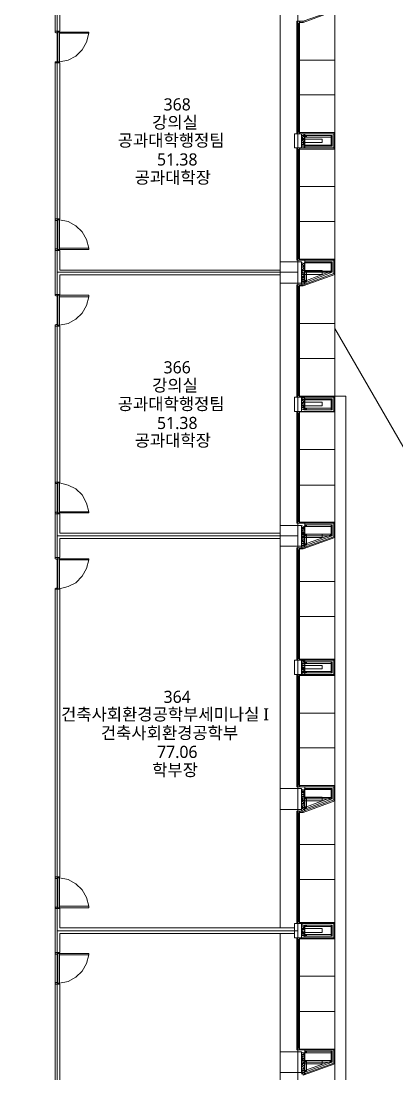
# Model space of a CAD drawing. Header units: millimetres. Extents: x -4020 to 126975, y -1911 to 106713.
# Drawn here: x 73053 to 83763, y 49640 to 79642 of the extents above; entities that cross this region are included whole.
import ezdxf

# ---------------------------------------------------------------- set-up
doc = ezdxf.new("R2010")
doc.units = ezdxf.units.MM
doc.layers.add('PDF_문자', color=7, linetype='Continuous')
doc.layers.add('PDF_형상', color=7, linetype='Continuous')
doc.styles.add('PDF 맑은 고딕', font='malgun.ttf')

msp = doc.modelspace()

# ---------------------------------------------------------------- linework, layer by layer
at = {"layer": 'PDF_형상', "lineweight": 5}
for points in [[(79819, 39389), (79819, 41798), (81995, 41798), (81995, 88152), (62020, 88152), (62020, 87826), (62020, 88152), (62051, 88121), (62051, 87826), (62051, 88121), (62020, 88152), (62020, 87826)], [(62440, 46073), (62440, 49773), (62440, 51172), (62440, 56270), (62440, 57669), (62440, 61229), (62440, 64975), (62440, 72483), (62440, 83722), (62440, 84064), (52258, 84064), (52258, 87779), (62440, 87779), (62440, 87733), (74083, 87733), (80938, 87733), (80938, 79976), (80938, 72483), (80938, 64975), (80938, 53721), (80938, 42202)], [(74083, 42202), (74083, 53721), (74083, 64975), (74083, 72483), (74083, 79976), (74083, 87733), (62440, 87733), (62440, 87779), (52258, 87779), (52258, 84064), (62440, 84064), (62440, 83722), (71689, 83722), (71689, 72483), (71689, 64975), (70197, 64975), (70197, 61229), (70197, 57669), (70197, 49773), (71689, 49773), (71689, 42218)], [(80440, 87826), (80440, 57778)], [(81995, 76447), (81995, 79929)], [(80907, 76432), (80907, 79634)], [(80922, 76478), (80922, 79572)], [(80969, 76478), (80969, 79572)], [(80985, 76432), (80985, 79634)], [(74114, 79354), (74145, 79354), (74145, 79323), (74098, 79323), (74098, 79307), (74052, 79307), (74021, 79323), (74021, 79354), (74036, 79354)], [(74098, 79307), (74098, 78484)], [(74145, 79292), (74145, 78484), (74394, 78530), (74611, 78639), (74798, 78826), (74922, 79043), (74984, 79292)], [(74114, 78453), (74145, 78453), (74145, 78484), (74098, 78484), (74052, 78484), (74021, 78484), (74021, 78453), (74036, 78453)], [(81995, 78530), (80985, 78530)], [(81995, 77535), (80985, 77535)], [(81047, 76401), (81047, 76385), (81062, 76385), (81109, 76401), (81124, 76401), (81140, 76385), (81140, 76370), (81124, 76370), (81109, 76370), (81062, 76370), (81047, 76370), (81047, 76354), (81047, 76338), (81062, 76338), (81109, 76354), (81124, 76354), (81140, 76338), (81140, 76323), (81124, 76307), (81109, 76307), (81062, 76323), (81047, 76323), (81047, 76307), (81047, 76292), (81062, 76292), (81109, 76307), (81124, 76307), (81140, 76292), (81140, 76276), (81124, 76261), (81109, 76261), (81062, 76276), (81047, 76276), (81047, 76261), (81047, 76245), (81062, 76245), (81109, 76245), (81124, 76245), (81140, 76245), (81140, 76230), (81124, 76214), (81109, 76214), (81062, 76230), (81047, 76230), (81047, 76214), (81047, 76199), (81062, 76183), (81047, 76167), (81047, 76152), (81047, 76136), (81062, 76136), (81109, 76152), (81124, 76152), (81140, 76136), (81140, 76121), (81124, 76121), (81109, 76121), (81062, 76121), (81047, 76121), (81047, 76105), (81047, 76090), (81062, 76090), (81109, 76105), (81124, 76105), (81140, 76090), (81140, 76074), (81124, 76059), (81109, 76059), (81062, 76074), (81047, 76074), (81047, 76059)], [(81047, 76276), (81637, 76276), (81637, 76183), (81047, 76183)], [(81140, 76028), (81140, 76432)], [(81886, 76385), (81187, 76385), (81140, 76338)], [(81917, 76074), (81886, 76105), (81886, 76338), (81187, 76338)], [(81917, 76385), (81886, 76338)], [(81917, 76105), (81917, 76338)], [(80907, 72825), (80907, 76028)], [(80922, 72872), (80922, 75981)], [(80969, 72872), (80969, 75981)], [(80985, 72825), (80985, 76028)], [(81886, 76074), (81187, 76074), (81140, 76105)], [(81886, 76105), (81187, 76105)], [(81995, 72856), (81995, 75996)], [(81995, 74924), (80985, 74924)], [(74114, 74007), (74145, 74007), (74145, 73976), (74098, 73976), (74098, 73960), (74052, 73960), (74021, 73976), (74021, 74007), (74036, 74007)], [(74098, 73152), (74098, 73960)], [(74984, 73167), (74922, 73416), (74798, 73634), (74611, 73805), (74394, 73929), (74145, 73976), (74145, 73167)], [(74114, 73105), (74145, 73105), (74145, 73136), (74098, 73136), (74098, 73152), (74052, 73152), (74021, 73136), (74021, 73105), (74036, 73105)], [(80440, 72406), (74160, 72406), (74160, 71846), (74021, 71846), (74021, 73105), (74160, 73105), (74160, 72546), (80440, 72546)], [(74114, 71846), (74145, 71846), (74145, 71830), (74098, 71830), (74098, 71815), (74052, 71815), (74021, 71830), (74021, 71846), (74036, 71846)], [(74098, 71815), (74098, 70991)], [(74145, 71784), (74145, 70976), (74394, 71022), (74611, 71147), (74798, 71318), (74922, 71535), (74984, 71784)], [(74114, 70944), (74145, 70944), (74145, 70976), (74098, 70976), (74098, 70991), (74052, 70991), (74021, 70976), (74021, 70944), (74036, 70944)], [(81995, 70882), (96047, 46555), (83643, 39389), (81995, 39389), (81995, 68955), (82306, 68955), (82306, 39700), (84156, 39700), (82306, 39700), (82306, 68955), (81995, 68955), (81995, 39389), (83643, 39389)], [(74114, 66499), (74145, 66499), (74145, 66483), (74098, 66483), (74098, 66468), (74052, 66468), (74021, 66483), (74021, 66499), (74036, 66499)], [(74098, 65644), (74098, 66468)], [(74984, 65659), (74922, 65908), (74798, 66141), (74611, 66312), (74394, 66421), (74145, 66483), (74145, 65659)], [(74114, 65597), (74145, 65597), (74145, 65628), (74098, 65628), (74098, 65644), (74052, 65644), (74021, 65628), (74021, 65597), (74036, 65597)], [(80440, 64898), (74160, 64898), (74160, 64354), (74021, 64354), (74021, 65597), (74160, 65597), (74160, 65053), (80440, 65053)], [(74114, 64354), (74145, 64354), (74145, 64322), (74098, 64322), (74098, 64307), (74052, 64307), (74021, 64322), (74021, 64354), (74036, 64354)], [(74098, 64307), (74098, 63483)], [(74145, 64291), (74145, 63467), (74394, 63530), (74611, 63638), (74798, 63825), (74922, 64043), (74984, 64291)], [(74114, 63452), (74145, 63452), (74145, 63467), (74098, 63467), (74098, 63483), (74052, 63483), (74021, 63467), (74021, 63452), (74036, 63452)], [(74114, 55260), (74145, 55260), (74145, 55229), (74098, 55229), (74098, 55213), (74052, 55213), (74021, 55229), (74021, 55260), (74036, 55260)], [(74098, 54389), (74098, 55213)], [(74145, 54420), (74145, 55229), (74394, 55182), (74611, 55058), (74798, 54887), (74922, 54669), (74984, 54420)], [(74114, 54358), (74145, 54358), (74145, 54374), (74098, 54374), (74098, 54389), (74052, 54389), (74021, 54374), (74021, 54358), (74036, 54358)], [(80845, 53643), (74160, 53643), (74160, 53099), (74021, 53099), (74021, 54358), (74160, 54358), (74160, 53799), (80845, 53799)], [(74114, 53099), (74145, 53099), (74145, 53068), (74098, 53068), (74098, 53053), (74052, 53053), (74021, 53068), (74021, 53099), (74036, 53099)], [(74098, 53053), (74098, 52244)], [(74145, 53037), (74145, 52229), (74394, 52275), (74611, 52400), (74798, 52571), (74922, 52788), (74984, 53037)], [(74114, 52198), (74145, 52198), (74145, 52229), (74098, 52229), (74098, 52244), (74052, 52244), (74021, 52229), (74021, 52198), (74036, 52198)]]:
    msp.add_lwpolyline(points, dxfattribs=at)
for points in [[(74021, 79354), (74021, 80598), (74160, 80598), (74160, 79354)], [(74083, 79976), (74083, 72483), (80938, 72483), (80938, 79976)], [(81093, 79603), (81093, 79634), (81964, 79945), (81995, 79929)], [(80907, 79572), (80907, 79634), (80985, 79634), (80985, 79572)], [(81000, 79634), (81078, 79634), (81093, 79603), (81000, 79603)], [(74145, 79323), (74984, 79323), (74984, 79292), (74145, 79292)], [(80907, 79028), (80907, 79074), (80985, 79074), (80985, 79028)], [(74021, 74007), (74021, 78453), (74160, 78453), (74160, 74007)], [(80907, 76976), (80907, 77022), (80985, 77022), (80985, 76976)], [(81047, 76432), (80845, 76432), (80845, 76028), (81047, 76028)], [(80907, 76432), (80907, 76478), (80985, 76478), (80985, 76432)], [(81964, 76432), (81995, 76463), (81000, 76463), (81000, 76432)], [(81140, 76385), (81187, 76385), (81187, 76338), (81140, 76338)], [(81886, 76385), (81917, 76385), (81917, 76338), (81886, 76338)], [(81964, 76028), (81995, 75996), (81995, 76447), (81964, 76432)], [(80907, 75981), (80907, 76028), (80985, 76028), (80985, 75981)], [(81964, 76028), (81995, 75996), (81000, 75996), (81000, 76028)], [(81062, 76183), (81109, 76167), (81124, 76167), (81140, 76183), (81124, 76199), (81109, 76199)], [(81140, 76074), (81187, 76074), (81187, 76105), (81140, 76105)], [(81886, 76074), (81917, 76074), (81917, 76105), (81886, 76105)], [(80907, 75421), (80907, 75483), (80985, 75483), (80985, 75421)], [(74145, 73105), (74145, 74007), (74021, 74007), (74021, 73105)], [(80985, 73929), (81995, 73929)], [(80907, 73385), (80907, 73432), (80985, 73432), (80985, 73385)], [(74145, 73136), (74984, 73136), (74984, 73167), (74145, 73167)], [(80440, 72779), (81047, 72779), (81047, 72172), (80440, 72172), (81047, 72172), (81047, 72779)], [(81047, 72172), (81047, 72779), (80440, 72779), (80440, 72172)], [(81047, 72172), (81047, 72779), (80440, 72779), (80440, 72172)], [(80907, 72825), (80907, 72872), (80985, 72872), (80985, 72825)], [(81964, 72825), (81995, 72856), (81000, 72856), (81000, 72825)], [(81964, 72825), (81995, 72856), (81000, 72856), (81000, 72825)], [(81062, 72717), (81109, 72732), (81124, 72717), (81140, 72701), (81124, 72685), (81109, 72685), (81062, 72701), (81047, 72701), (81047, 72685), (81047, 72670), (81062, 72670), (81109, 72670), (81124, 72670), (81140, 72654), (81124, 72639), (81109, 72639), (81062, 72654), (81047, 72654), (81047, 72639), (81047, 72623), (81047, 72608), (81062, 72608), (81047, 72608), (81047, 72592), (81047, 72577), (81047, 72561), (81062, 72561), (81109, 72577), (81124, 72577), (81140, 72561), (81124, 72546), (81109, 72546), (81062, 72546), (81047, 72546), (81047, 72530), (81047, 72514), (81062, 72514), (81109, 72530), (81124, 72530), (81140, 72514), (81124, 72483), (81109, 72483), (81062, 72499), (81047, 72499), (81047, 72483), (81047, 72468), (81062, 72468), (81109, 72483), (81124, 72468), (81140, 72452), (81124, 72437), (81109, 72437), (81062, 72452), (81047, 72452), (81047, 72437), (81047, 72421), (81062, 72421), (81109, 72421), (81124, 72421), (81140, 72406), (81124, 72390), (81109, 72390), (81062, 72406), (81047, 72406), (81047, 72390), (81047, 72375), (81047, 72359), (81062, 72359), (81109, 72375), (81124, 72375), (81140, 72359), (81124, 72343), (81109, 72343), (81062, 72343), (81047, 72343), (81047, 72328), (81047, 72312), (81062, 72312), (81109, 72328), (81124, 72328), (81140, 72312), (81124, 72297), (81109, 72281), (81062, 72297), (81047, 72297), (81047, 72281), (81047, 72266), (81062, 72266), (81109, 72281), (81124, 72281), (81140, 72250), (81124, 72235), (81109, 72235), (81062, 72250), (81047, 72250), (81047, 72235), (81047, 72219), (81062, 72219), (81109, 72219), (81124, 72219), (81140, 72204), (81124, 72188), (81109, 72188), (81062, 72204), (81047, 72204), (81047, 72188), (81047, 72172), (81047, 72157), (81062, 72157), (81109, 72172), (81124, 72172), (81140, 72157), (81140, 72141), (81140, 72825), (81140, 72141), (81140, 72157), (81124, 72172), (81109, 72172), (81062, 72157), (81047, 72157), (81047, 72172), (81047, 72188), (81047, 72204), (81062, 72204), (81109, 72188), (81124, 72188), (81140, 72204), (81124, 72219), (81109, 72219), (81062, 72219), (81047, 72219), (81047, 72235), (81047, 72250), (81062, 72250), (81109, 72235), (81124, 72235), (81140, 72250), (81124, 72281), (81109, 72281), (81062, 72266), (81047, 72266), (81047, 72281), (81047, 72297), (81062, 72297), (81109, 72281), (81124, 72297), (81140, 72312), (81124, 72328), (81109, 72328), (81062, 72312), (81047, 72312), (81047, 72328), (81047, 72343), (81062, 72343), (81109, 72343), (81124, 72343), (81140, 72359), (81124, 72375), (81109, 72375), (81062, 72359), (81047, 72359), (81047, 72375), (81047, 72390), (81047, 72406), (81062, 72406), (81109, 72390), (81124, 72390), (81140, 72406), (81124, 72421), (81109, 72421), (81062, 72421), (81047, 72421), (81047, 72437), (81047, 72452), (81062, 72452), (81109, 72437), (81124, 72437), (81140, 72452), (81124, 72468), (81109, 72483), (81062, 72468), (81047, 72468), (81047, 72483), (81047, 72499), (81062, 72499), (81109, 72483), (81124, 72483), (81140, 72514), (81124, 72530), (81109, 72530), (81062, 72514), (81047, 72514), (81047, 72530), (81047, 72546), (81062, 72546), (81109, 72546), (81124, 72546), (81140, 72561), (81124, 72577), (81109, 72577), (81062, 72561), (81047, 72561), (81047, 72577), (81047, 72592), (81047, 72608), (81062, 72608), (81047, 72608), (81047, 72623), (81047, 72639), (81047, 72654), (81062, 72654), (81109, 72639), (81124, 72639), (81140, 72654), (81124, 72670), (81109, 72670), (81062, 72670), (81047, 72670), (81047, 72685), (81047, 72701), (81062, 72701), (81109, 72685), (81124, 72685), (81140, 72701), (81124, 72717), (81109, 72732), (81062, 72717), (81047, 72717), (81047, 72732), (81047, 72748), (81062, 72748), (81109, 72732), (81124, 72748), (81140, 72763), (81124, 72748), (81109, 72732), (81062, 72748), (81047, 72748), (81047, 72732), (81047, 72717)], [(81062, 72608), (81109, 72592), (81124, 72592), (81140, 72608), (81124, 72623), (81109, 72623)], [(81062, 72608), (81109, 72592), (81124, 72592), (81140, 72608), (81124, 72623), (81109, 72623)], [(81187, 72779), (81886, 72779), (81187, 72779), (81140, 72748)], [(81140, 72779), (81187, 72779), (81187, 72748), (81140, 72748)], [(81140, 72779), (81187, 72779), (81187, 72748), (81140, 72748)], [(81187, 72748), (81886, 72748), (81886, 72514), (81187, 72250), (81886, 72514), (81886, 72748)], [(81886, 72748), (81917, 72779)], [(81886, 72779), (81917, 72779), (81917, 72748), (81886, 72748)], [(81886, 72779), (81917, 72779), (81917, 72748), (81886, 72748)], [(81917, 72748), (81917, 72514)], [(81964, 72452), (81995, 72437), (81995, 72856), (81964, 72825)], [(81964, 72452), (81995, 72437), (81995, 72856), (81964, 72825)], [(74083, 72483), (74083, 64975), (80938, 64975), (80938, 72483)], [(81047, 72421), (81637, 72421), (81637, 72530), (81047, 72530), (81637, 72530), (81637, 72421)], [(81093, 72095), (81093, 72126), (81964, 72452), (81995, 72421)], [(81093, 72095), (81093, 72126), (81964, 72452), (81995, 72421)], [(81187, 72483), (81140, 72514), (81886, 72514), (81917, 72483), (81886, 72514), (81140, 72514), (81187, 72483), (81187, 72235)], [(81140, 72483), (81187, 72483), (81187, 72514), (81140, 72514)], [(81140, 72483), (81187, 72483), (81187, 72514), (81140, 72514)], [(81917, 72483), (81187, 72204), (81140, 72250), (81187, 72204)], [(81886, 72483), (81140, 72483), (81140, 72235), (81140, 72483)], [(81886, 72483), (81917, 72483), (81917, 72514), (81886, 72514)], [(81886, 72483), (81917, 72483), (81917, 72514), (81886, 72514)], [(81995, 72421), (81995, 68955)], [(80907, 72126), (80907, 68924)], [(80907, 72079), (80907, 72126), (80985, 72126), (80985, 72079)], [(80907, 72079), (80907, 72126), (80985, 72126), (80985, 72079)], [(80922, 72079), (80922, 68970)], [(80969, 72079), (80969, 68970)], [(80985, 72126), (80985, 68924), (80985, 72126), (81078, 72126), (81093, 72095), (80985, 72095), (81093, 72095), (81078, 72126)], [(81140, 72204), (81187, 72204), (81187, 72250), (81140, 72250)], [(81140, 72204), (81187, 72204), (81187, 72250), (81140, 72250)], [(74145, 71830), (74984, 71830), (74984, 71784), (74145, 71784)], [(80907, 71535), (80907, 71582), (80985, 71582), (80985, 71535)], [(80907, 71535), (80907, 71582), (80985, 71582), (80985, 71535)], [(74021, 70944), (74021, 66499), (74160, 66499), (74160, 70944)], [(80985, 71022), (81995, 71022)], [(80985, 70027), (81995, 70027)], [(80907, 69483), (80907, 69530), (80985, 69530), (80985, 69483)], [(80907, 69483), (80907, 69530), (80985, 69530), (80985, 69483)], [(81047, 68924), (80845, 68924), (80845, 68519), (81047, 68519)], [(81047, 68924), (80845, 68924), (80845, 68519), (81047, 68519)], [(80907, 68924), (80907, 68970), (80985, 68970), (80985, 68924)], [(80907, 68924), (80907, 68970), (80985, 68970), (80985, 68924)], [(81964, 68924), (81995, 68955), (81000, 68955), (81000, 68924)], [(81964, 68924), (81995, 68955), (81000, 68955), (81000, 68924)], [(81062, 68893), (81047, 68893), (81047, 68908), (81047, 68893), (81062, 68893), (81109, 68908), (81124, 68893), (81140, 68893), (81140, 68877), (81124, 68861), (81109, 68861), (81062, 68877), (81047, 68877), (81047, 68861), (81047, 68846), (81062, 68846), (81109, 68846), (81124, 68846), (81140, 68846), (81140, 68830), (81124, 68815), (81109, 68815), (81062, 68830), (81047, 68830), (81047, 68815), (81047, 68784), (81062, 68784), (81109, 68799), (81124, 68799), (81140, 68784), (81140, 68768), (81124, 68768), (81109, 68768), (81062, 68768), (81047, 68768), (81047, 68753), (81047, 68737), (81062, 68737), (81109, 68753), (81124, 68753), (81140, 68737), (81140, 68722), (81124, 68706), (81109, 68706), (81062, 68722), (81047, 68722), (81047, 68706), (81047, 68690), (81062, 68690), (81109, 68706), (81124, 68706), (81140, 68690), (81140, 68675), (81124, 68659), (81109, 68659), (81062, 68675), (81047, 68675), (81047, 68659), (81047, 68644), (81062, 68644), (81109, 68644), (81124, 68644), (81140, 68644), (81140, 68628), (81124, 68613), (81109, 68613), (81062, 68628), (81047, 68628), (81047, 68613), (81047, 68597), (81062, 68582), (81047, 68566), (81047, 68551), (81047, 68566), (81062, 68582), (81047, 68597), (81047, 68613), (81047, 68628), (81062, 68628), (81109, 68613), (81124, 68613), (81140, 68628), (81140, 68644), (81124, 68644), (81109, 68644), (81062, 68644), (81047, 68644), (81047, 68659), (81047, 68675), (81062, 68675), (81109, 68659), (81124, 68659), (81140, 68675), (81140, 68690), (81124, 68706), (81109, 68706), (81062, 68690), (81047, 68690), (81047, 68706), (81047, 68722), (81062, 68722), (81109, 68706), (81124, 68706), (81140, 68722), (81140, 68737), (81124, 68753), (81109, 68753), (81062, 68737), (81047, 68737), (81047, 68753), (81047, 68768), (81062, 68768), (81109, 68768), (81124, 68768), (81140, 68768), (81140, 68784), (81124, 68799), (81109, 68799), (81062, 68784), (81047, 68784), (81047, 68815), (81047, 68830), (81062, 68830), (81109, 68815), (81124, 68815), (81140, 68830), (81140, 68846), (81124, 68846), (81109, 68846), (81062, 68846), (81047, 68846), (81047, 68861), (81047, 68877), (81062, 68877), (81109, 68861), (81124, 68861), (81140, 68877), (81140, 68893), (81124, 68893), (81109, 68908)], [(81047, 68675), (81637, 68675), (81637, 68784), (81047, 68784), (81637, 68784), (81637, 68675)], [(81140, 68893), (81140, 68551)], [(81187, 68877), (81886, 68877), (81187, 68877), (81140, 68846)], [(81140, 68877), (81187, 68877), (81187, 68846), (81140, 68846)], [(81140, 68877), (81187, 68877), (81187, 68846), (81140, 68846)], [(81886, 68613), (81917, 68566), (81886, 68613), (81187, 68613), (81886, 68613), (81886, 68846), (81187, 68846), (81886, 68846)], [(81886, 68846), (81917, 68877)], [(81886, 68877), (81917, 68877), (81917, 68846), (81886, 68846)], [(81886, 68877), (81917, 68877), (81917, 68846), (81886, 68846)], [(81917, 68846), (81917, 68613)], [(81964, 68535), (81995, 68504), (81995, 68955), (81964, 68924)], [(81964, 68535), (81995, 68504), (81995, 68955), (81964, 68924)], [(80907, 68519), (80907, 65333)], [(80907, 68473), (80907, 68519), (80985, 68519), (80985, 68473)], [(80907, 68473), (80907, 68519), (80985, 68519), (80985, 68473)], [(80922, 68473), (80922, 65379)], [(80969, 68473), (80969, 65379)], [(80985, 68519), (80985, 65333)], [(81964, 68519), (81995, 68504), (81000, 68504), (81000, 68519)], [(81964, 68519), (81995, 68504), (81000, 68504), (81000, 68519)], [(81062, 68582), (81109, 68566), (81124, 68566), (81140, 68582), (81140, 68597), (81124, 68597), (81109, 68597)], [(81062, 68582), (81109, 68566), (81124, 68566), (81140, 68582), (81140, 68597), (81124, 68597), (81109, 68597)], [(81187, 68566), (81886, 68566), (81187, 68566), (81140, 68613)], [(81140, 68566), (81187, 68566), (81187, 68613), (81140, 68613)], [(81140, 68566), (81187, 68566), (81187, 68613), (81140, 68613)], [(81886, 68566), (81917, 68566), (81917, 68613), (81886, 68613)], [(81886, 68566), (81917, 68566), (81917, 68613), (81886, 68613)], [(81995, 68504), (81995, 65348)], [(80907, 67929), (80907, 67975), (80985, 67975), (80985, 67929)], [(80907, 67929), (80907, 67975), (80985, 67975), (80985, 67929)], [(80985, 67431), (81995, 67431)], [(74145, 65597), (74145, 66499), (74021, 66499), (74021, 65597)], [(80985, 66421), (81995, 66421)], [(80907, 65877), (80907, 65924), (80985, 65924), (80985, 65877)], [(80907, 65877), (80907, 65924), (80985, 65924), (80985, 65877)], [(74145, 65628), (74984, 65628), (74984, 65659), (74145, 65659)], [(80440, 65271), (81047, 65271), (81047, 64680), (80440, 64680), (81047, 64680), (81047, 65271)], [(80440, 65271), (80440, 64680), (81047, 64680), (81047, 65271)], [(80440, 65271), (80440, 64680), (81047, 64680), (81047, 65271)], [(80907, 65333), (80907, 65379), (80985, 65379), (80985, 65333)], [(80907, 65333), (80907, 65379), (80985, 65379), (80985, 65333)], [(81964, 65333), (81995, 65364), (81000, 65364), (81000, 65333)], [(81964, 65333), (81995, 65364), (81000, 65364), (81000, 65333)], [(81109, 65224), (81124, 65224), (81140, 65208), (81124, 65193), (81109, 65193), (81062, 65193), (81047, 65193), (81047, 65177), (81047, 65162), (81062, 65162), (81109, 65177), (81124, 65177), (81140, 65162), (81124, 65146), (81109, 65131), (81124, 65131), (81140, 65100), (81124, 65084), (81109, 65084), (81062, 65100), (81047, 65100), (81047, 65084), (81047, 65069), (81062, 65069), (81109, 65069), (81124, 65069), (81140, 65053), (81124, 65037), (81109, 65037), (81062, 65053), (81047, 65053), (81047, 65037), (81047, 65022), (81047, 65006), (81062, 65006), (81109, 65022), (81124, 65022), (81140, 65006), (81124, 64991), (81109, 64991), (81062, 65006), (81047, 65006), (81047, 64991), (81047, 64975), (81047, 64960), (81062, 64960), (81109, 64975), (81124, 64975), (81140, 64960), (81124, 64944), (81109, 64944), (81062, 64944), (81047, 64944), (81047, 64929), (81047, 64913), (81062, 64913), (81109, 64929), (81124, 64929), (81140, 64913), (81124, 64898), (81109, 64882), (81124, 64866), (81140, 64851), (81124, 64835), (81109, 64835), (81062, 64851), (81047, 64851), (81047, 64835), (81047, 64820), (81062, 64820), (81109, 64820), (81124, 64820), (81140, 64804), (81124, 64789), (81109, 64789), (81062, 64804), (81047, 64804), (81047, 64789), (81047, 64773), (81047, 64758), (81062, 64758), (81109, 64773), (81124, 64773), (81140, 64758), (81124, 64742), (81109, 64742), (81062, 64758), (81047, 64758), (81047, 64742), (81047, 64727), (81047, 64711), (81062, 64711), (81109, 64727), (81124, 64727), (81140, 64711), (81124, 64695), (81109, 64695), (81062, 64695), (81047, 64695), (81047, 64680), (81047, 64664), (81062, 64664), (81109, 64680), (81124, 64680), (81140, 64664), (81140, 64649), (81140, 65333), (81140, 64649), (81140, 64664), (81124, 64680), (81109, 64680), (81062, 64664), (81047, 64664), (81047, 64680), (81047, 64695), (81062, 64695), (81109, 64695), (81124, 64695), (81140, 64711), (81124, 64727), (81109, 64727), (81062, 64711), (81047, 64711), (81047, 64727), (81047, 64742), (81047, 64758), (81062, 64758), (81109, 64742), (81124, 64742), (81140, 64758), (81124, 64773), (81109, 64773), (81062, 64758), (81047, 64758), (81047, 64773), (81047, 64789), (81047, 64804), (81062, 64804), (81109, 64789), (81124, 64789), (81140, 64804), (81124, 64820), (81109, 64820), (81062, 64820), (81047, 64820), (81047, 64835), (81047, 64851), (81062, 64851), (81109, 64835), (81124, 64835), (81140, 64851), (81124, 64866), (81109, 64882), (81124, 64898), (81140, 64913), (81124, 64929), (81109, 64929), (81062, 64913), (81047, 64913), (81047, 64929), (81047, 64944), (81062, 64944), (81109, 64944), (81124, 64944), (81140, 64960), (81124, 64975), (81109, 64975), (81062, 64960), (81047, 64960), (81047, 64975), (81047, 64991), (81047, 65006), (81062, 65006), (81109, 64991), (81124, 64991), (81140, 65006), (81124, 65022), (81109, 65022), (81062, 65006), (81047, 65006), (81047, 65022), (81047, 65037), (81047, 65053), (81062, 65053), (81109, 65037), (81124, 65037), (81140, 65053), (81124, 65069), (81109, 65069), (81062, 65069), (81047, 65069), (81047, 65084), (81047, 65100), (81062, 65100), (81109, 65084), (81124, 65084), (81140, 65100), (81124, 65131), (81109, 65131), (81124, 65146), (81140, 65162), (81124, 65177), (81109, 65177), (81062, 65162), (81047, 65162), (81047, 65177), (81047, 65193), (81062, 65193), (81109, 65193), (81124, 65193), (81140, 65208), (81124, 65224), (81109, 65224), (81062, 65208), (81047, 65208), (81047, 65224), (81047, 65240), (81047, 65255), (81062, 65255), (81109, 65240), (81124, 65240), (81140, 65255), (81124, 65240), (81109, 65240), (81062, 65255), (81047, 65255), (81047, 65240), (81047, 65224), (81047, 65208), (81062, 65208)], [(81109, 65131), (81062, 65146), (81047, 65146), (81047, 65131), (81047, 65115), (81062, 65115)], [(81109, 65131), (81062, 65146), (81047, 65146), (81047, 65131), (81047, 65115), (81062, 65115)], [(81140, 65286), (81187, 65286), (81886, 65286), (81187, 65286), (81140, 65286), (81140, 65240), (81187, 65240), (81187, 65286), (81140, 65240), (81187, 65286), (81187, 65240), (81140, 65240)], [(81917, 64975), (81886, 65022), (81140, 65022), (81187, 64975), (81140, 65022), (81886, 65022), (81886, 65240), (81187, 65240), (81886, 65240), (81886, 65022), (81917, 64975), (81187, 64711), (81140, 64742), (81140, 64975), (81140, 65022), (81187, 65022), (81187, 64975), (81140, 64975), (81886, 64975), (81140, 64975), (81187, 64975), (81187, 65022), (81140, 65022), (81140, 64975), (81140, 64742), (81187, 64711)], [(81886, 65240), (81917, 65286)], [(81886, 65286), (81917, 65286), (81917, 65240), (81886, 65240)], [(81886, 65286), (81917, 65286), (81917, 65240), (81886, 65240)], [(81917, 65240), (81917, 65022)], [(81964, 64944), (81995, 64929), (81995, 65348), (81964, 65317)], [(81964, 64944), (81995, 64929), (81995, 65348), (81964, 65317)], [(74083, 64975), (74083, 53721), (80938, 53721), (80938, 64975)], [(81047, 64929), (81637, 64929), (81637, 65022), (81047, 65022), (81637, 65022), (81637, 64929)], [(81109, 64882), (81062, 64898), (81047, 64898), (81047, 64882), (81047, 64866), (81062, 64866)], [(81109, 64882), (81062, 64898), (81047, 64898), (81047, 64882), (81047, 64866), (81062, 64866)], [(81093, 64602), (81093, 64633), (81964, 64944), (81995, 64929)], [(81093, 64602), (81093, 64633), (81964, 64944), (81995, 64929)], [(81886, 65006), (81187, 64758)], [(81187, 64975), (81187, 64742)], [(81886, 64975), (81917, 64975), (81917, 65022), (81886, 65022)], [(81886, 64975), (81917, 64975), (81917, 65022), (81886, 65022)], [(81995, 64929), (81995, 61447)], [(80907, 64633), (80907, 61431)], [(80907, 64571), (80907, 64633), (80985, 64633), (80985, 64571)], [(80907, 64571), (80907, 64633), (80985, 64633), (80985, 64571)], [(80922, 64571), (80922, 61478)], [(80969, 64571), (80969, 61478)], [(80985, 64633), (80985, 61431)], [(81000, 64602), (81093, 64602), (81078, 64633), (81000, 64633)], [(81000, 64602), (81093, 64602), (81078, 64633), (81000, 64633)], [(81000, 64602), (81093, 64602), (81078, 64633), (81000, 64633)], [(81000, 64602), (81093, 64602), (81078, 64633), (81000, 64633)], [(81140, 64711), (81187, 64711), (81187, 64742), (81140, 64742)], [(81140, 64711), (81187, 64711), (81187, 64742), (81140, 64742)], [(74145, 64322), (74984, 64322), (74984, 64291), (74145, 64291)], [(80907, 64027), (80907, 64074), (80985, 64074), (80985, 64027)], [(80907, 64027), (80907, 64074), (80985, 64074), (80985, 64027)], [(80985, 63670), (81995, 63670)], [(74160, 63452), (74021, 63452), (74021, 55260), (74160, 55260)], [(80985, 62675), (81995, 62675)], [(80907, 61975), (80907, 62022), (80985, 62022), (80985, 61975)], [(80907, 61975), (80907, 62022), (80985, 62022), (80985, 61975)], [(81047, 61431), (80845, 61431), (80845, 61027), (81047, 61027)], [(81047, 61431), (80845, 61431), (80845, 61027), (81047, 61027)], [(80907, 61431), (80907, 61478), (80985, 61478), (80985, 61431)], [(80907, 61431), (80907, 61478), (80985, 61478), (80985, 61431)], [(81964, 61431), (81995, 61462), (81000, 61462), (81000, 61431)], [(81964, 61431), (81995, 61462), (81000, 61462), (81000, 61431)], [(81964, 61027), (81995, 60996), (81000, 60996), (81000, 61027), (81964, 61027), (81995, 60996), (81995, 61447), (81964, 61416)], [(81964, 61027), (81995, 60996), (81000, 60996), (81000, 61027), (81964, 61027), (81995, 60996), (81995, 61447), (81964, 61416)], [(81062, 61400), (81047, 61416), (81047, 61431), (81047, 61416), (81062, 61400), (81047, 61400), (81047, 61369), (81047, 61353), (81062, 61353), (81109, 61369), (81124, 61369), (81140, 61353), (81140, 61338), (81124, 61338), (81109, 61338), (81062, 61338), (81047, 61338), (81047, 61322), (81047, 61307), (81062, 61307), (81109, 61322), (81124, 61322), (81140, 61307), (81140, 61291), (81124, 61276), (81109, 61276), (81062, 61291), (81047, 61291), (81047, 61276), (81047, 61291), (81062, 61291), (81109, 61276), (81124, 61276), (81140, 61291), (81140, 61307), (81124, 61322), (81109, 61322), (81062, 61307), (81047, 61307), (81047, 61322), (81047, 61338), (81062, 61338), (81109, 61338), (81124, 61338), (81140, 61338), (81140, 61353), (81124, 61369), (81109, 61369), (81062, 61353), (81047, 61353), (81047, 61369), (81047, 61400)], [(81047, 61120), (81047, 61136), (81062, 61151), (81047, 61167), (81047, 61182), (81047, 61198), (81062, 61198), (81109, 61182), (81124, 61182), (81140, 61198), (81140, 61213), (81124, 61213), (81109, 61213), (81062, 61213), (81047, 61213), (81047, 61229), (81047, 61245), (81062, 61245), (81109, 61229), (81124, 61229), (81140, 61245), (81140, 61260), (81124, 61276), (81109, 61276), (81062, 61260), (81047, 61260), (81047, 61276), (81637, 61276), (81637, 61182), (81047, 61182), (81047, 61167), (81062, 61151), (81047, 61136), (81047, 61120), (81047, 61105), (81062, 61105), (81109, 61120), (81124, 61120), (81140, 61105), (81140, 61089), (81124, 61089), (81109, 61089), (81062, 61089), (81047, 61089), (81047, 61074), (81047, 61058), (81062, 61058), (81109, 61074), (81124, 61074), (81140, 61058), (81140, 61042), (81124, 61027), (81109, 61027), (81062, 61042), (81047, 61042), (81047, 61027), (81047, 61042), (81062, 61042), (81109, 61027), (81124, 61027), (81140, 61042), (81140, 61058), (81124, 61074), (81109, 61074), (81062, 61058), (81047, 61058), (81047, 61074), (81047, 61089), (81062, 61089), (81109, 61089), (81124, 61089), (81140, 61089), (81140, 61105), (81124, 61120), (81109, 61120), (81062, 61105), (81047, 61105)], [(81062, 61260), (81109, 61276), (81124, 61276), (81140, 61260), (81140, 61245), (81124, 61229), (81109, 61229), (81062, 61245), (81047, 61245), (81047, 61229), (81047, 61213), (81062, 61213), (81109, 61213), (81124, 61213), (81140, 61213), (81140, 61198), (81124, 61182), (81109, 61182), (81062, 61198), (81047, 61198), (81047, 61182), (81637, 61182), (81637, 61276), (81047, 61276), (81047, 61260)], [(81062, 61400), (81109, 61384), (81124, 61384), (81140, 61400), (81140, 61416), (81124, 61416), (81109, 61416)], [(81062, 61400), (81109, 61384), (81124, 61384), (81140, 61400), (81140, 61416), (81124, 61416), (81109, 61416)], [(81140, 61431), (81140, 61027)], [(81886, 61384), (81886, 61338), (81917, 61338), (81917, 61384), (81886, 61384), (81187, 61384), (81140, 61338), (81187, 61384), (81886, 61384), (81917, 61384), (81917, 61338), (81886, 61338)], [(81140, 61384), (81187, 61384), (81187, 61338), (81140, 61338)], [(81140, 61384), (81187, 61384), (81187, 61338), (81140, 61338)], [(81886, 61105), (81917, 61074), (81886, 61105), (81187, 61105), (81886, 61105), (81886, 61338), (81187, 61338), (81886, 61338)], [(81886, 61338), (81917, 61384)], [(81917, 61338), (81917, 61105)], [(80907, 61027), (80907, 57825)], [(80907, 60980), (80907, 61027), (80985, 61027), (80985, 60980)], [(80907, 60980), (80907, 61027), (80985, 61027), (80985, 60980)], [(80922, 60980), (80922, 57871)], [(80969, 60980), (80969, 57871)], [(80985, 61027), (80985, 57825)], [(81062, 61151), (81109, 61136), (81124, 61136), (81140, 61151), (81124, 61167), (81109, 61167)], [(81062, 61151), (81109, 61136), (81124, 61136), (81140, 61151), (81124, 61167), (81109, 61167)], [(81187, 61074), (81886, 61074), (81187, 61074), (81140, 61105)], [(81140, 61074), (81187, 61074), (81187, 61105), (81140, 61105)], [(81140, 61074), (81187, 61074), (81187, 61105), (81140, 61105)], [(81886, 61074), (81917, 61074), (81917, 61105), (81886, 61105)], [(81886, 61074), (81917, 61074), (81917, 61105), (81886, 61105)], [(81995, 57856), (81995, 60996)], [(80907, 60421), (80907, 60483), (80985, 60483), (80985, 60421)], [(80907, 60421), (80907, 60483), (80985, 60483), (80985, 60421)], [(80985, 59923), (81995, 59923)], [(80985, 58928), (81995, 58928)], [(80907, 58369), (80907, 58431), (80985, 58431), (80985, 58369)], [(80907, 58369), (80907, 58431), (80985, 58431), (80985, 58369)], [(81047, 57778), (80440, 57778), (80440, 57172), (81047, 57172)], [(81047, 57778), (80440, 57778), (80440, 57172), (81047, 57172)], [(80907, 57825), (80907, 57871), (80985, 57871), (80985, 57825)], [(80907, 57825), (80907, 57871), (80985, 57871), (80985, 57825)], [(81964, 57825), (81995, 57856), (81000, 57856), (81000, 57825)], [(81964, 57825), (81995, 57856), (81000, 57856), (81000, 57825)], [(81140, 57763), (81124, 57747), (81109, 57731), (81062, 57747), (81047, 57747), (81047, 57731), (81047, 57716), (81062, 57716), (81109, 57731), (81124, 57716), (81140, 57700), (81124, 57685), (81109, 57685), (81062, 57700), (81047, 57700), (81047, 57685), (81047, 57669), (81062, 57669), (81109, 57669), (81124, 57669), (81140, 57654), (81124, 57638), (81109, 57638), (81062, 57654), (81047, 57654), (81047, 57638), (81047, 57623), (81047, 57607), (81062, 57607), (81047, 57592), (81047, 57576), (81047, 57560), (81062, 57560), (81109, 57576), (81124, 57576), (81140, 57560), (81124, 57545), (81109, 57545), (81062, 57545), (81047, 57545), (81047, 57529), (81047, 57514), (81062, 57514), (81109, 57529), (81124, 57529), (81140, 57498), (81124, 57483), (81109, 57483), (81062, 57498), (81047, 57498), (81047, 57483), (81047, 57467), (81062, 57467), (81109, 57467), (81124, 57467), (81140, 57452), (81124, 57436), (81109, 57436), (81062, 57452), (81047, 57452), (81047, 57436), (81047, 57421), (81047, 57405), (81062, 57405), (81047, 57405), (81047, 57389), (81047, 57374), (81047, 57358), (81062, 57358), (81109, 57374), (81124, 57374), (81140, 57358), (81124, 57343), (81109, 57343), (81062, 57343), (81047, 57343), (81047, 57327), (81047, 57312), (81062, 57312), (81109, 57327), (81124, 57327), (81140, 57312), (81124, 57296), (81109, 57281), (81062, 57296), (81047, 57296), (81047, 57281), (81047, 57265), (81062, 57265), (81109, 57281), (81124, 57265), (81140, 57250), (81124, 57234), (81109, 57234), (81062, 57250), (81047, 57250), (81047, 57234), (81047, 57219), (81062, 57219), (81109, 57219), (81124, 57219), (81140, 57203), (81124, 57187), (81109, 57187), (81062, 57203), (81047, 57203), (81047, 57187), (81047, 57172), (81047, 57156), (81062, 57156), (81109, 57172), (81124, 57172), (81140, 57156), (81140, 57141), (81140, 57825), (81140, 57141), (81140, 57156), (81124, 57172), (81109, 57172), (81062, 57156), (81047, 57156), (81047, 57172), (81047, 57187), (81047, 57203), (81062, 57203), (81109, 57187), (81124, 57187), (81140, 57203), (81124, 57219), (81109, 57219), (81062, 57219), (81047, 57219), (81047, 57234), (81047, 57250), (81062, 57250), (81109, 57234), (81124, 57234), (81140, 57250), (81124, 57265), (81109, 57281), (81062, 57265), (81047, 57265), (81047, 57281), (81047, 57296), (81062, 57296), (81109, 57281), (81124, 57296), (81140, 57312), (81124, 57327), (81109, 57327), (81062, 57312), (81047, 57312), (81047, 57327), (81047, 57343), (81062, 57343), (81109, 57343), (81124, 57343), (81140, 57358), (81124, 57374), (81109, 57374), (81062, 57358), (81047, 57358), (81047, 57374), (81047, 57389), (81047, 57405), (81062, 57405), (81047, 57405), (81047, 57421), (81047, 57436), (81047, 57452), (81062, 57452), (81109, 57436), (81124, 57436), (81140, 57452), (81124, 57467), (81109, 57467), (81062, 57467), (81047, 57467), (81047, 57483), (81047, 57498), (81062, 57498), (81109, 57483), (81124, 57483), (81140, 57498), (81124, 57529), (81109, 57529), (81062, 57514), (81047, 57514), (81047, 57529), (81047, 57545), (81062, 57545), (81109, 57545), (81124, 57545), (81140, 57560), (81124, 57576), (81109, 57576), (81062, 57560), (81047, 57560), (81047, 57576), (81047, 57592), (81062, 57607), (81047, 57607), (81047, 57623), (81047, 57638), (81047, 57654), (81062, 57654), (81109, 57638), (81124, 57638), (81140, 57654), (81124, 57669), (81109, 57669), (81062, 57669), (81047, 57669), (81047, 57685), (81047, 57700), (81062, 57700), (81109, 57685), (81124, 57685), (81140, 57700), (81124, 57716), (81109, 57731), (81062, 57716), (81047, 57716), (81047, 57731), (81047, 57747), (81062, 57747), (81109, 57731), (81124, 57747)], [(81062, 57607), (81109, 57592), (81124, 57592), (81140, 57607), (81124, 57623), (81109, 57623)], [(81062, 57607), (81109, 57592), (81124, 57592), (81140, 57607), (81124, 57623), (81109, 57623)], [(81140, 57778), (81187, 57778), (81886, 57778), (81187, 57778), (81140, 57778), (81140, 57747), (81187, 57747), (81187, 57778), (81140, 57747), (81187, 57778), (81187, 57747), (81140, 57747)], [(81187, 57747), (81886, 57747), (81886, 57514), (81187, 57250), (81886, 57514), (81886, 57747)], [(81886, 57747), (81917, 57778)], [(81886, 57778), (81917, 57778), (81917, 57747), (81886, 57747)], [(81886, 57778), (81917, 57778), (81917, 57747), (81886, 57747)], [(81917, 57747), (81917, 57514)], [(81964, 57452), (81995, 57436), (81995, 57856), (81964, 57825)], [(81964, 57452), (81995, 57436), (81995, 57856), (81964, 57825)], [(81047, 57421), (81637, 57421), (81637, 57529), (81047, 57529), (81637, 57529), (81637, 57421)], [(81062, 57405), (81109, 57389), (81124, 57389), (81140, 57405), (81124, 57421), (81109, 57421)], [(81062, 57405), (81109, 57389), (81124, 57389), (81140, 57405), (81124, 57421), (81109, 57421)], [(81093, 57094), (81093, 57125), (81964, 57452), (81995, 57421)], [(81093, 57094), (81093, 57125), (81964, 57452), (81995, 57421)], [(81187, 57483), (81187, 57234), (81187, 57483), (81140, 57514)], [(81886, 57514), (81917, 57483), (81886, 57514), (81140, 57514)], [(81140, 57483), (81187, 57483), (81187, 57514), (81140, 57514)], [(81140, 57483), (81187, 57483), (81187, 57514), (81140, 57514)], [(81917, 57483), (81187, 57203), (81140, 57250), (81187, 57203)], [(81140, 57483), (81140, 57234), (81140, 57483), (81886, 57483)], [(81886, 57483), (81917, 57483), (81917, 57514), (81886, 57514)], [(81886, 57483), (81917, 57483), (81917, 57514), (81886, 57514)], [(81995, 57421), (81995, 53954)], [(80440, 53799), (80440, 57219)], [(80907, 57125), (80907, 53923)], [(80907, 57079), (80907, 57125), (80985, 57125), (80985, 57079)], [(80907, 57079), (80907, 57125), (80985, 57125), (80985, 57079)], [(80922, 57079), (80922, 53970)], [(80969, 57079), (80969, 53970)], [(80985, 57125), (80985, 53923)], [(81000, 57125), (81078, 57125), (81093, 57094), (81000, 57094)], [(81000, 57125), (81078, 57125), (81093, 57094), (81000, 57094)], [(81140, 57203), (81187, 57203), (81187, 57250), (81140, 57250)], [(81140, 57203), (81187, 57203), (81187, 57250), (81140, 57250)], [(80907, 56519), (80907, 56581), (80985, 56581), (80985, 56519)], [(80907, 56519), (80907, 56581), (80985, 56581), (80985, 56519)], [(80985, 56177), (81995, 56177)], [(74145, 54358), (74145, 55260), (74021, 55260), (74021, 54358)], [(80985, 55182), (81995, 55182)], [(74145, 54374), (74984, 54374), (74984, 54420), (74145, 54420)], [(80907, 54483), (80907, 54529), (80985, 54529), (80985, 54483)], [(80907, 54483), (80907, 54529), (80985, 54529), (80985, 54483)], [(74083, 53721), (74083, 42202), (79073, 42202), (80938, 42202), (80938, 53721)], [(81047, 53519), (81047, 53923), (80845, 53923), (80845, 53519)], [(81047, 53519), (81047, 53923), (80845, 53923), (80845, 53519)], [(80907, 53923), (80907, 53970), (80985, 53970), (80985, 53923)], [(80907, 53923), (80907, 53970), (80985, 53970), (80985, 53923)], [(81964, 53923), (81995, 53954), (81000, 53954), (81000, 53923)], [(81964, 53923), (81995, 53954), (81000, 53954), (81000, 53923)], [(81062, 53892), (81093, 53892), (81062, 53892), (81047, 53892), (81047, 53907), (81047, 53892)], [(81140, 53892), (81140, 53550), (81140, 53892), (81140, 53876), (81124, 53861), (81109, 53861), (81062, 53876), (81047, 53876), (81047, 53861), (81047, 53845), (81062, 53830), (81047, 53814), (81047, 53799), (81047, 53783), (81062, 53783), (81109, 53799), (81124, 53799), (81140, 53783), (81140, 53768), (81124, 53768), (81109, 53768), (81062, 53768), (81047, 53768), (81047, 53752), (81047, 53736), (81062, 53736), (81109, 53752), (81124, 53752), (81140, 53736), (81140, 53721), (81124, 53705), (81109, 53705), (81062, 53721), (81047, 53721), (81047, 53705), (81047, 53690), (81062, 53690), (81109, 53705), (81124, 53705), (81140, 53690), (81140, 53674), (81124, 53659), (81109, 53659), (81062, 53674), (81047, 53674), (81047, 53659), (81047, 53643), (81062, 53643), (81109, 53643), (81124, 53643), (81140, 53643), (81140, 53628), (81124, 53612), (81109, 53612), (81062, 53628), (81047, 53628), (81047, 53612), (81047, 53597), (81062, 53581), (81047, 53566), (81047, 53550), (81047, 53566), (81062, 53581), (81047, 53597), (81047, 53612), (81047, 53628), (81062, 53628), (81109, 53612), (81124, 53612), (81140, 53628), (81140, 53643), (81124, 53643), (81109, 53643), (81062, 53643), (81047, 53643), (81047, 53659), (81047, 53674), (81062, 53674), (81109, 53659), (81124, 53659), (81140, 53674), (81140, 53690), (81124, 53705), (81109, 53705), (81062, 53690), (81047, 53690), (81047, 53705), (81047, 53721), (81062, 53721), (81109, 53705), (81124, 53705), (81140, 53721), (81140, 53736), (81124, 53752), (81109, 53752), (81062, 53736), (81047, 53736), (81047, 53752), (81047, 53768), (81062, 53768), (81109, 53768), (81124, 53768), (81140, 53768), (81140, 53783), (81124, 53799), (81109, 53799), (81062, 53783), (81047, 53783), (81047, 53799), (81047, 53814), (81062, 53830), (81047, 53845), (81047, 53861), (81047, 53876), (81062, 53876), (81109, 53861), (81124, 53861), (81140, 53876)], [(81047, 53674), (81637, 53674), (81637, 53783), (81047, 53783), (81637, 53783), (81637, 53674)], [(81062, 53830), (81109, 53814), (81124, 53814), (81140, 53830), (81140, 53845), (81124, 53845), (81109, 53845)], [(81062, 53830), (81109, 53814), (81124, 53814), (81140, 53830), (81140, 53845), (81124, 53845), (81109, 53845)], [(81187, 53876), (81886, 53876), (81187, 53876), (81140, 53845)], [(81140, 53876), (81187, 53876), (81187, 53845), (81140, 53845)], [(81140, 53876), (81187, 53876), (81187, 53845), (81140, 53845)], [(81886, 53612), (81917, 53566), (81886, 53612), (81886, 53845), (81187, 53845), (81886, 53845), (81886, 53612), (81187, 53612)], [(81886, 53845), (81917, 53876)], [(81886, 53876), (81917, 53876), (81917, 53845), (81886, 53845)], [(81886, 53876), (81917, 53876), (81917, 53845), (81886, 53845)], [(81917, 53845), (81917, 53612)], [(81964, 53534), (81995, 53503), (81995, 53954), (81964, 53923)], [(81964, 53534), (81995, 53503), (81995, 53954), (81964, 53923)], [(80440, 50270), (80440, 53643)], [(80907, 53519), (80907, 50332)], [(80907, 53472), (80907, 53519), (80985, 53519), (80985, 53472)], [(80907, 53472), (80907, 53519), (80985, 53519), (80985, 53472)], [(80922, 53472), (80922, 50379)], [(80969, 53472), (80969, 50379)], [(80985, 53519), (80985, 50332)], [(81964, 53519), (81995, 53488), (81000, 53488), (81000, 53519)], [(81964, 53519), (81995, 53488), (81000, 53488), (81000, 53519)], [(81062, 53581), (81109, 53566), (81124, 53566), (81140, 53566), (81140, 53581), (81124, 53597), (81109, 53597)], [(81062, 53581), (81109, 53566), (81124, 53566), (81140, 53566), (81140, 53581), (81124, 53597), (81109, 53597)], [(81140, 53566), (81187, 53566), (81886, 53566), (81187, 53566), (81140, 53566), (81140, 53612), (81187, 53612), (81187, 53566), (81140, 53612), (81187, 53566), (81187, 53612), (81140, 53612)], [(81886, 53566), (81917, 53566), (81917, 53612), (81886, 53612)], [(81886, 53566), (81917, 53566), (81917, 53612), (81886, 53612)], [(81995, 53503), (81995, 50348)], [(74145, 53099), (74145, 52198), (74021, 52198), (74021, 53099)], [(74145, 53068), (74984, 53068), (74984, 53037), (74145, 53037)], [(80907, 52928), (80907, 52975), (80985, 52975), (80985, 52928)], [(80907, 52928), (80907, 52975), (80985, 52975), (80985, 52928)], [(80985, 52431), (81995, 52431)], [(74160, 44052), (74160, 52198), (74021, 52198), (74021, 44052)], [(80985, 51420), (81995, 51420)], [(80907, 50876), (80907, 50923), (80985, 50923), (80985, 50876)], [(80907, 50876), (80907, 50923), (80985, 50923), (80985, 50876)], [(81047, 50270), (80440, 50270), (80440, 49679), (81047, 49679)], [(81047, 50270), (80440, 50270), (80440, 49679), (81047, 49679)], [(80907, 50332), (80907, 50379), (80985, 50379), (80985, 50332)], [(80907, 50332), (80907, 50379), (80985, 50379), (80985, 50332)], [(81964, 50332), (81995, 50348), (81000, 50348), (81000, 50332)], [(81964, 50332), (81995, 50348), (81000, 50348), (81000, 50332)], [(81109, 49679), (81124, 49664), (81140, 49648), (81140, 50332), (81140, 49648), (81156, 49648), (81140, 49648), (81124, 49664), (81109, 49679), (81124, 49695), (81140, 49710), (81124, 49726), (81109, 49726), (81062, 49710), (81047, 49710), (81047, 49726), (81047, 49742), (81062, 49742), (81109, 49742), (81124, 49742), (81140, 49757), (81124, 49773), (81109, 49773), (81062, 49757), (81047, 49757), (81047, 49773), (81047, 49788), (81047, 49804), (81062, 49804), (81109, 49788), (81124, 49788), (81140, 49804), (81124, 49819), (81109, 49819), (81062, 49804), (81047, 49819), (81047, 49835), (81047, 49850), (81062, 49850), (81109, 49835), (81124, 49835), (81140, 49850), (81124, 49866), (81109, 49881), (81124, 49881), (81140, 49913), (81124, 49928), (81109, 49928), (81062, 49913), (81047, 49913), (81047, 49928), (81047, 49944), (81062, 49944), (81109, 49944), (81124, 49944), (81140, 49959), (81124, 49975), (81109, 49975), (81062, 49959), (81047, 49959), (81047, 49975), (81047, 49990), (81047, 50006), (81062, 50006), (81109, 49990), (81124, 49990), (81140, 50006), (81124, 50021), (81109, 50021), (81062, 50006), (81047, 50006), (81047, 50021), (81047, 50037), (81047, 50052), (81062, 50052), (81109, 50037), (81124, 50037), (81140, 50052), (81124, 50068), (81109, 50068), (81062, 50068), (81047, 50068), (81047, 50083), (81047, 50099), (81062, 50099), (81109, 50083), (81124, 50083), (81140, 50099), (81124, 50115), (81109, 50130), (81124, 50146), (81140, 50161), (81124, 50177), (81109, 50177), (81062, 50161), (81047, 50161), (81047, 50177), (81047, 50192), (81062, 50192), (81109, 50192), (81124, 50192), (81140, 50208), (81124, 50223), (81109, 50223), (81062, 50208), (81047, 50208), (81047, 50223), (81047, 50239), (81047, 50254), (81062, 50254), (81109, 50239), (81124, 50239), (81140, 50254), (81124, 50239), (81109, 50239), (81062, 50254), (81047, 50254), (81047, 50239), (81047, 50223), (81047, 50208), (81062, 50208), (81109, 50223), (81124, 50223), (81140, 50208), (81124, 50192), (81109, 50192), (81062, 50192), (81047, 50192), (81047, 50177), (81047, 50161), (81062, 50161), (81109, 50177), (81124, 50177), (81140, 50161), (81124, 50146), (81109, 50130), (81124, 50115), (81140, 50099), (81124, 50083), (81109, 50083), (81062, 50099), (81047, 50099), (81047, 50083), (81047, 50068), (81062, 50068), (81109, 50068), (81124, 50068), (81140, 50052), (81124, 50037), (81109, 50037), (81062, 50052), (81047, 50052), (81047, 50037), (81047, 50021), (81047, 50006), (81062, 50006), (81109, 50021), (81124, 50021), (81140, 50006), (81124, 49990), (81109, 49990), (81062, 50006), (81047, 50006), (81047, 49990), (81047, 49975), (81047, 49959), (81062, 49959), (81109, 49975), (81124, 49975), (81140, 49959), (81124, 49944), (81109, 49944), (81062, 49944), (81047, 49944), (81047, 49928), (81047, 49913), (81062, 49913), (81109, 49928), (81124, 49928), (81140, 49913), (81124, 49881), (81109, 49881), (81124, 49866), (81140, 49850), (81124, 49835), (81109, 49835), (81062, 49850), (81047, 49850), (81047, 49835), (81047, 49819), (81062, 49804), (81109, 49819), (81124, 49819), (81140, 49804), (81124, 49788), (81109, 49788), (81062, 49804), (81047, 49804), (81047, 49788), (81047, 49773), (81047, 49757), (81062, 49757), (81109, 49773), (81124, 49773), (81140, 49757), (81124, 49742), (81109, 49742), (81062, 49742), (81047, 49742), (81047, 49726), (81047, 49710), (81062, 49710), (81109, 49726), (81124, 49726), (81140, 49710), (81124, 49695)], [(81109, 50130), (81062, 50146), (81047, 50146), (81047, 50130), (81047, 50115), (81062, 50115)], [(81109, 50130), (81062, 50146), (81047, 50146), (81047, 50130), (81047, 50115), (81062, 50115)], [(81187, 50286), (81886, 50286), (81187, 50286), (81140, 50239)], [(81140, 50286), (81187, 50286), (81187, 50239), (81140, 50239)], [(81140, 50286), (81187, 50286), (81187, 50239), (81140, 50239)], [(81886, 49975), (81886, 50021), (81917, 50021), (81917, 49975), (81886, 50021), (81140, 50021), (81187, 49975), (81187, 49726), (81187, 49975), (81140, 50021), (81886, 50021), (81886, 50239), (81187, 50239), (81886, 50239), (81886, 50021), (81917, 49975), (81917, 50021), (81886, 50021), (81886, 49975), (81140, 49975), (81140, 49726), (81140, 49975), (81886, 49975), (81917, 49975), (81187, 49710), (81140, 49742), (81187, 49710), (81917, 49975)], [(81886, 50239), (81917, 50286)], [(81886, 50286), (81917, 50286), (81917, 50239), (81886, 50239)], [(81886, 50286), (81917, 50286), (81917, 50239), (81886, 50239)], [(81917, 50239), (81917, 50021)], [(81964, 49944), (81995, 49928), (81995, 50348), (81964, 50317)], [(81964, 49944), (81995, 49928), (81995, 50348), (81964, 50317)], [(81047, 49928), (81637, 49928), (81637, 50021), (81047, 50021), (81637, 50021), (81637, 49928)], [(81109, 49881), (81062, 49897), (81047, 49897), (81047, 49881), (81047, 49866), (81062, 49866)], [(81109, 49881), (81062, 49897), (81047, 49897), (81047, 49881), (81047, 49866), (81062, 49866)], [(81093, 49602), (81093, 49633), (81964, 49944), (81995, 49928)], [(81093, 49602), (81093, 49633), (81964, 49944), (81995, 49928)], [(81140, 49975), (81187, 49975), (81187, 50021), (81140, 50021)], [(81140, 49975), (81187, 49975), (81187, 50021), (81140, 50021)], [(81886, 50006), (81187, 49757)], [(81995, 49928), (81995, 46446)], [(80440, 42125), (80440, 49726)], [(81109, 49679), (81062, 49695), (81047, 49695), (81047, 49679), (81047, 49664), (81062, 49664)], [(81109, 49679), (81062, 49695), (81047, 49695), (81047, 49679), (81047, 49664), (81062, 49664)], [(81047, 49648), (81062, 49648), (81078, 49648), (81062, 49648)], [(81140, 49710), (81187, 49710), (81187, 49742), (81140, 49742)], [(81140, 49710), (81187, 49710), (81187, 49742), (81140, 49742)]]:
    msp.add_lwpolyline(points, close=True, dxfattribs=at)

# ---------------------------------------------------------------- texts
at = {"layer": 'PDF_문자', "attachment_point": 4, "style": 'PDF 맑은 고딕'}
for s, insert, char_height in [('368', (77114, 77265), 346.4), ('강의실', (76788, 76736), 346.4), ('공과대학행정팀', (75808, 76224), 346.4), ('51.38', (76927, 75695), 346.4), ('공과대학장', (76290, 75166), 346.4), ('366', (77114, 69773), 346.4), ('강의실', (76788, 69244), 346.4), ('공과대학행정팀', (75808, 68715), 346.4), ('51.38', (76927, 68187), 346.4), ('공과대학장', (76290, 67674), 346.4), ('364', (77114, 60384), 346.4), ('건축사회환경공학부세미나실 I', (74192, 59870), 346.35), ('건축사회환경공학부', (75326, 59342), 346.4), ('77.06', (76927, 58814), 346.4), ('학부장', (76788, 58285), 346.4)]:
    msp.add_mtext(s, dxfattribs=dict(at, insert=insert, char_height=char_height))

doc.saveas('drawing.dxf')
